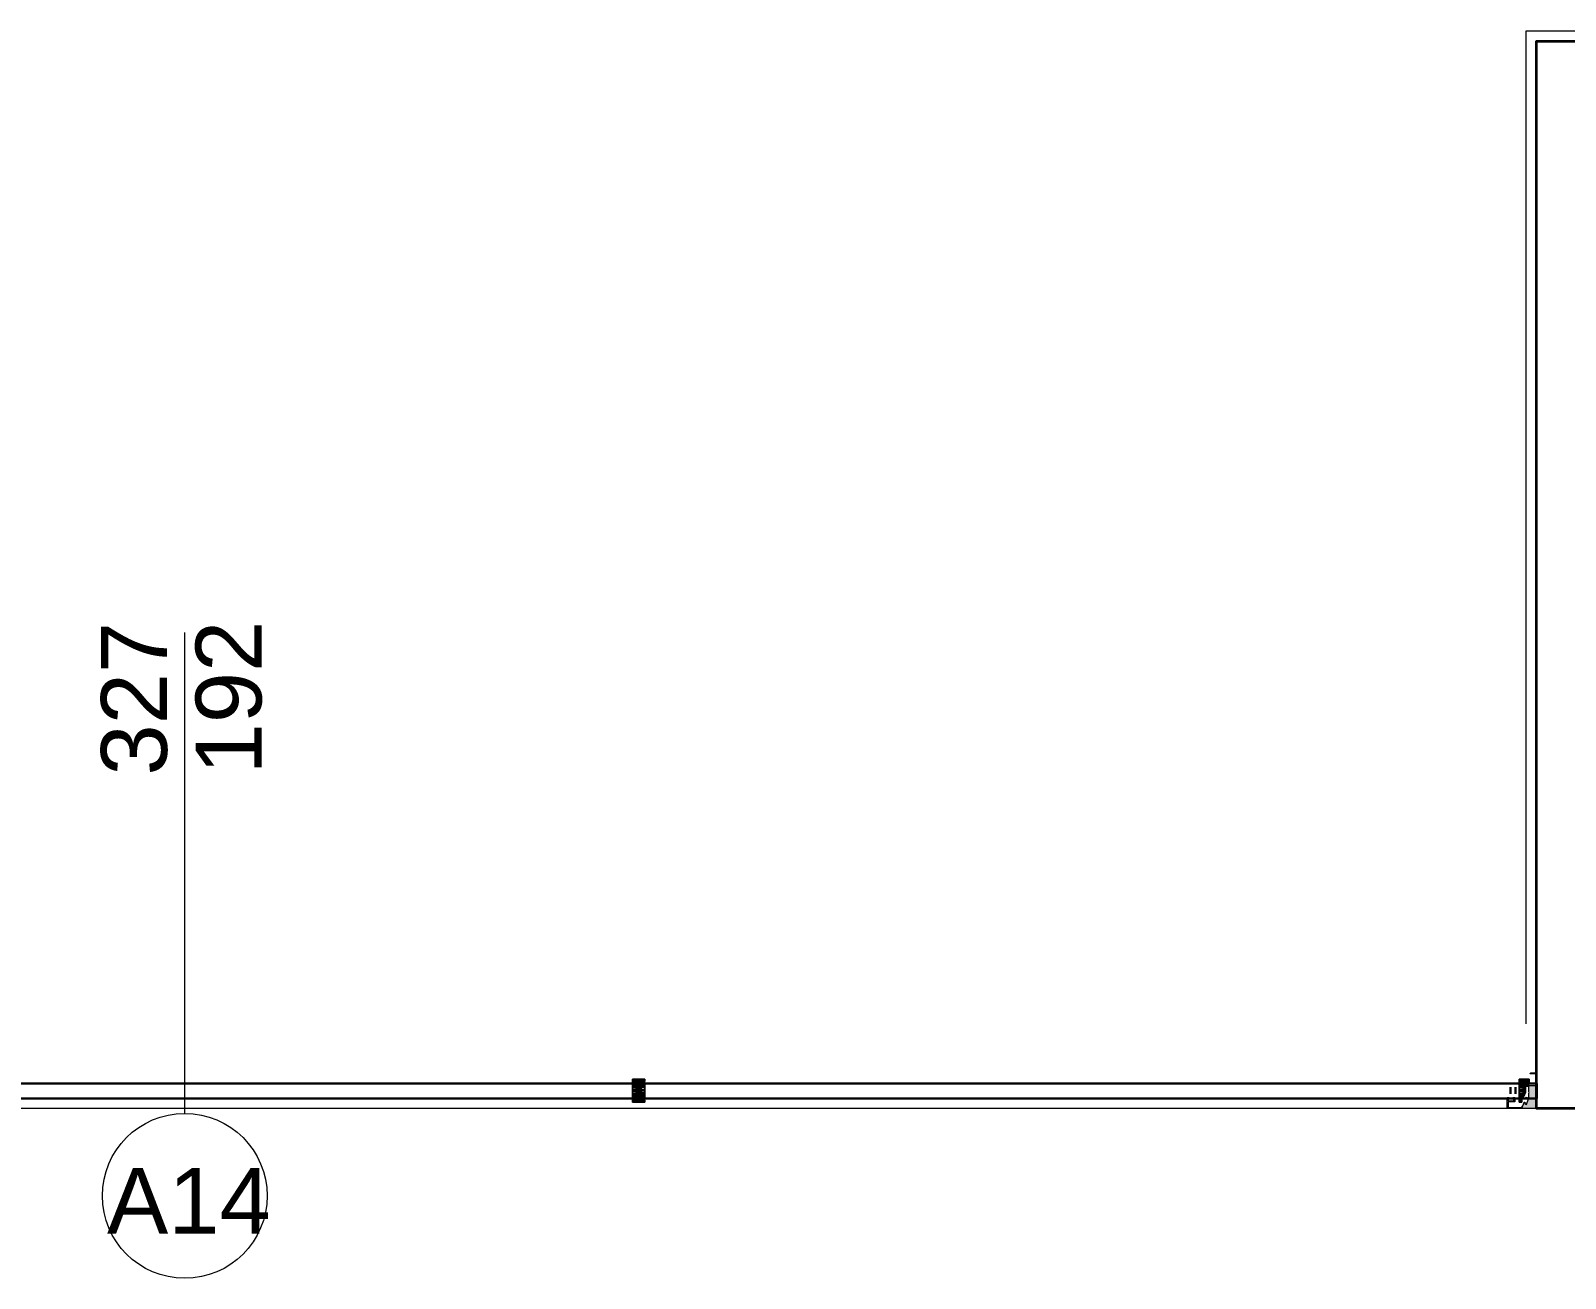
# Model space of a CAD drawing. Header units: centimetres. Extents: x 118932 to 154602, y -32682 to -23521.
# Drawn here: x 127402.1 to 127588.3, y -31179.4 to -31028.1 of the extents above; entities that cross this region are included whole.
import ezdxf

# ---------------------------------------------------------------- set-up
doc = ezdxf.new("R2010")
doc.units = ezdxf.units.CM
doc.header["$LTSCALE"] = 50
doc.header["$MEASUREMENT"] = 0
for name, color, linetype, lineweight, true_color in [('GEN_01_TA_Kolon', 7, 'Continuous', 35, 0xd05d28), ('GEN_02_TF_Pencere', 7, 'Continuous', 9, 0x6093ac), ('GEN_05_ML_Alçıpan_giydirme', 7, 'Continuous', 18, 0x7ebab5)]:
    doc.layers.add(name, color=color, linetype=linetype, lineweight=lineweight, true_color=true_color)
doc.styles.add('ARIAL', font='arial.ttf')

# ---------------------------------------------------------------- blocks, each defined once
blk = doc.blocks.new('LEVEL -1_B BLOK_GÖRÜNÜŞ')
at = {"layer": 'GEN_02_TF_Pencere', "elevation": 0}
blk.add_lwpolyline([(809.01, 318.93), (481.51, 318.93)], dxfattribs=at)
blk = doc.blocks.new('LEVEL -1_B BLOK_KOLON')
at = {"layer": 'GEN_01_TA_Kolon', "elevation": 0, "flags": 128}
blk.add_lwpolyline([(53476.91, 6332.74), (53451.91, 6332.74), (53451.91, 6462.21), (53476.91, 6462.21), (53476.91, 6332.74), (53451.91, 6332.74), (53451.91, 6462.21), (53476.91, 6462.21)], close=True, dxfattribs=at)
blk = doc.blocks.new('PP_Level-1_Bblok_YeniDuvarlar')
at = {"layer": 'GEN_05_ML_Alçıpan_giydirme', "elevation": 0}
blk.add_lwpolyline([(386.79, -475.97), (386.79, -355.5), (414.34, -355.5), (414.34, -476.02)], dxfattribs=at)
blk = doc.blocks.new('A14')
at = {"layer": 'GEN_02_TF_Pencere', "lineweight": 30}
h = blk.add_hatch(color=256, dxfattribs=at)
h.dxf.hatch_style = 1
h.paths.add_polyline_path([(53124.43, 6338.67, 0.414214), (53124.46, 6338.65), (53125.13, 6338.65, 0.394805), (53125.23, 6338.74, 0.433892), (53125.21, 6338.77), (53124.55, 6338.77), (53124.55, 6340.19), (53125.67, 6340.19, 1), (53125.67, 6340.31), (53125.38, 6340.31), (53125.38, 6340.94, 0.148069), (53125.38, 6340.95), (53125.33, 6341.02), (53125.38, 6341.09, 0.148069), (53125.38, 6341.1), (53125.38, 6341.69), (53125.71, 6341.58, 0.414214), (53125.74, 6341.59), (53125.81, 6341.78, 0.414214), (53125.79, 6341.83), (53125.73, 6341.85, 0.414214), (53125.7, 6341.84), (53125.66, 6341.72), (53125.42, 6341.81), (53125.65, 6342.47), (53125.89, 6342.38), (53125.85, 6342.26, 0.414214), (53125.87, 6342.23), (53125.92, 6342.21, 0.414214), (53125.97, 6342.24), (53126.12, 6342.66, -0.317603), (53126.36, 6342.83), (53127.9, 6342.83), (53127.9, 6342.15), (53127.11, 6342.15, 0.414214), (53127.08, 6342.12), (53127.08, 6341.67, 0.414214), (53127.11, 6341.65), (53127.31, 6341.65, 0.414214), (53127.35, 6341.69), (53127.35, 6341.74, 0.414214), (53127.33, 6341.77), (53127.2, 6341.77), (53127.2, 6342.03), (53127.9, 6342.03), (53127.9, 6341.77), (53127.78, 6341.77, 0.414214), (53127.75, 6341.74), (53127.75, 6341.69, 0.414214), (53127.79, 6341.65), (53128, 6341.65, 0.414214), (53128.02, 6341.67), (53128.02, 6342.85, 0.414214), (53127.92, 6342.95), (53126.26, 6342.95, 0.148069), (53126.25, 6342.94), (53126.18, 6342.9), (53126.11, 6342.94, 0.148069), (53126.1, 6342.95), (53124.46, 6342.95, 0.414214), (53124.43, 6342.92)])
for p, q in [((53124.41, 6341.74, 0), (53451.91, 6341.74, 0)), ((53124.41, 6339.94, 0), (53124.41, 6341.74, 0)), ((53451.91, 6339.94, 0), (53124.41, 6339.94, 0)), ((53126.99, 6340.39), (53126.99, 6341.19)), ((53127.59, 6340.39), (53127.59, 6341.19)), ((53127.59, 6340.39), (53127.59, 6341.19))]:
    blk.add_line(p, q, dxfattribs=at)
at = {"layer": 'GEN_02_TF_Pencere'}
for p, q in [((53126.51, 6342.2), (53126.51, 6339.4)), ((53232.68, 6342.2, 0), (53232.68, 6339.4, 0)), ((53234.18, 6342.2, 0), (53234.18, 6339.39, 0)), ((53288.51, 6343.57, 0), (53288.51, 6285.24, 0))]:
    blk.add_line(p, q, dxfattribs=at)
blk.add_lwpolyline([(53125.92, 6342.21), (53125.87, 6342.23, -0.414214), (53125.85, 6342.26), (53125.89, 6342.38), (53125.65, 6342.47), (53125.42, 6341.81), (53125.66, 6341.72), (53125.7, 6341.84, -0.414214), (53125.73, 6341.85), (53125.79, 6341.83, -0.414214), (53125.81, 6341.78), (53125.74, 6341.59, -0.414214), (53125.71, 6341.58), (53125.38, 6341.69), (53125.38, 6341.1, -0.148069), (53125.38, 6341.09), (53125.33, 6341.02), (53125.38, 6340.95, -0.148069), (53125.38, 6340.94), (53125.38, 6340.31), (53125.67, 6340.31, -1), (53125.67, 6340.19), (53124.55, 6340.19), (53124.55, 6338.77), (53125.21, 6338.77, -0.433892), (53125.23, 6338.74, -0.394805), (53125.13, 6338.65), (53124.46, 6338.65, -0.414214), (53124.43, 6338.67), (53124.43, 6342.92, -0.414214), (53124.46, 6342.95), (53126.1, 6342.95, -0.148069), (53126.11, 6342.94), (53126.18, 6342.9), (53126.25, 6342.94, -0.148069), (53126.26, 6342.95), (53127.92, 6342.95, -0.414214), (53128.02, 6342.85), (53128.02, 6341.67, -0.414214), (53128, 6341.65), (53127.79, 6341.65, -0.414214), (53127.75, 6341.69), (53127.75, 6341.74, -0.414214), (53127.78, 6341.77), (53127.9, 6341.77), (53127.9, 6342.03), (53127.2, 6342.03), (53127.2, 6341.77), (53127.33, 6341.77, -0.414214), (53127.35, 6341.74), (53127.35, 6341.69, -0.414214), (53127.31, 6341.65), (53127.11, 6341.65, -0.414214), (53127.08, 6341.67), (53127.08, 6342.12, -0.414214), (53127.11, 6342.15), (53127.9, 6342.15), (53127.9, 6342.83), (53126.36, 6342.83, 0.317603), (53126.12, 6342.66), (53125.97, 6342.24, -0.414214)], format="xyb", close=True, dxfattribs=at)
at = {"layer": 'GEN_02_TF_Pencere', "flags": 128}
for points in [[(53125.49, 6340.09), (53125.43, 6340.08), (53125.38, 6340.05), (53125.35, 6340), (53125.34, 6339.94), (53125.34, 6339.49), (53126.54, 6339.49), (53126.54, 6339.6), (53125.44, 6339.6), (53125.44, 6339.93), (53126.54, 6339.93), (53126.54, 6341.65), (53126.54, 6341.69), (53126.54, 6341.7), (53126.29, 6341.7), (53126.54, 6341.7), (53126.54, 6341.55), (53126.29, 6341.55), (53126.54, 6341.55), (53126.54, 6342.09), (53126.24, 6342.09)], [(53126.54, 6342), (53126.54, 6342.09), (53126.54, 6342.14), (53126.54, 6342.18), (53126.54, 6342.19), (53126.24, 6342.19), (53126.24, 6342.18), (53126.24, 6342.14), (53126.24, 6342.09), (53126.24, 6341.64), (53126.24, 6341.79), (53126.24, 6341.94), (53126.54, 6341.94), (53126.54, 6341.73), (53126.54, 6341.54), (53126.54, 6341.19), (53126.54, 6340.4), (53125.94, 6340.4), (53125.79, 6340.4), (53125.79, 6341.04)], [(53126.54, 6342.19), (53126.24, 6342.19)], [(53126.24, 6341.94), (53126.24, 6341.97), (53126.24, 6341.99), (53126.24, 6342.09), (53126.24, 6342.16), (53126.24, 6342.19), (53126.54, 6342.19), (53126.54, 6342.16), (53126.54, 6342.09), (53126.54, 6341.99), (53126.54, 6341.97), (53126.54, 6341.94)], [(53126.54, 6342.13), (53126.24, 6342.13)], [(53126.54, 6341.98), (53126.24, 6341.98)], [(53126.54, 6341.97), (53126.24, 6341.97)], [(53126.54, 6341.95), (53126.24, 6341.95)], [(53126.54, 6341.84), (53126.24, 6341.84)], [(53126.54, 6341.73), (53126.24, 6341.73)], [(53126.29, 6342), (53126.29, 6341.96), (53126.29, 6341.95), (53126.29, 6342.09), (53126.29, 6341.55), (53126.29, 6341.7), (53126.29, 6341.69), (53126.29, 6341.65)], [(53126.54, 6341.95), (53126.54, 6341.96), (53126.54, 6342), (53126.29, 6342), (53126.29, 6341.65)], [(53126.54, 6341.98), (53126.29, 6341.98)], [(53126.54, 6341.96), (53126.29, 6341.96)], [(53126.54, 6342.09), (53126.54, 6341.95)], [(53126.54, 6339.66), (53125.34, 6339.66), (53125.34, 6339.8), (53125.34, 6339.94), (53125.34, 6339.97), (53125.35, 6340), (53125.38, 6340.05), (53125.38, 6340.05)], [(53126.54, 6340.05), (53126.54, 6339.85), (53126.54, 6339.66), (53126.54, 6339.62), (53126.54, 6339.6), (53126.54, 6339.5), (53126.54, 6339.43), (53126.54, 6339.39), (53125.34, 6339.39), (53125.34, 6339.43), (53125.34, 6339.5), (53125.34, 6339.6)], [(53125.34, 6339.49), (53125.34, 6339.44), (53125.34, 6339.41), (53125.34, 6339.39), (53126.54, 6339.39), (53126.54, 6339.41), (53126.54, 6339.44), (53126.54, 6339.49), (53126.54, 6339.65), (53125.44, 6339.65), (53126.54, 6339.65), (53126.54, 6339.63), (53126.54, 6339.6), (53125.44, 6339.6), (53125.44, 6339.63), (53125.44, 6339.65), (53125.44, 6339.49), (53125.44, 6340.03)], [(53126.54, 6339.95), (53125.34, 6339.95)], [(53125.94, 6340.4), (53126.54, 6340.4), (53126.54, 6340.05), (53125.38, 6340.05), (53125.4, 6340.07), (53125.43, 6340.08), (53125.46, 6340.09), (53125.49, 6340.09)], [(53126.54, 6339.49), (53126.54, 6340.03), (53125.44, 6340.03)], [(53125.44, 6339.93), (53125.44, 6339.9), (53125.44, 6339.88)], [(53126.54, 6339.92), (53125.44, 6339.92)], [(53126.54, 6339.9), (53125.44, 6339.9)], [(53126.54, 6339.89), (53125.44, 6339.89)], [(53126.54, 6340.14), (53125.74, 6340.14)], [(53126.54, 6340.4), (53125.94, 6340.4), (53125.79, 6340.4), (53125.79, 6340.25), (53125.79, 6341.04), (53125.99, 6341.5)], [(53125.79, 6341.04), (53125.86, 6341.19)], [(53125.79, 6340.44), (53126.09, 6340.44)], [(53126.54, 6340.31), (53125.79, 6340.31)], [(53126.54, 6340.23), (53125.79, 6340.23)], [(53125.83, 6341.14), (53126.09, 6341.14)], [(53125.94, 6341.19), (53126.54, 6341.19), (53125.94, 6341.19), (53125.86, 6341.19), (53125.92, 6341.35), (53125.99, 6341.5)], [(53126.54, 6341.28), (53125.89, 6341.28)], [(53126.54, 6341.37), (53125.93, 6341.37)], [(53126.54, 6341.45), (53125.97, 6341.45)], [(53126.09, 6340.97), (53126.09, 6340.96), (53126.09, 6340.92), (53126.09, 6340.86), (53126.09, 6340.8), (53126.09, 6340.73), (53126.09, 6340.67), (53126.09, 6340.63), (53126.09, 6340.62), (53126.54, 6340.62)], [(53126.09, 6340.63), (53126.09, 6340.67), (53126.09, 6340.73), (53126.09, 6340.8), (53126.09, 6340.86), (53126.09, 6340.92), (53126.09, 6340.96), (53126.09, 6340.97), (53126.54, 6340.97)], [(53126.54, 6341.54), (53126.19, 6341.54)], [(53126.54, 6341.64), (53126.24, 6341.64)], [(53126.54, 6341.7), (53126.29, 6341.7)], [(53126.54, 6341.69), (53126.29, 6341.69)], [(53126.54, 6341.67), (53126.29, 6341.67)], [(53126.54, 6339.88), (53126.54, 6339.9), (53126.54, 6339.93)], [(53126.54, 6339.85), (53125.34, 6339.85)], [(53126.54, 6339.75), (53125.34, 6339.75)], [(53125.34, 6339.6), (53125.34, 6339.62), (53125.34, 6339.66)], [(53126.54, 6339.64), (53125.34, 6339.64)], [(53126.54, 6339.62), (53125.34, 6339.62)], [(53126.54, 6339.61), (53125.34, 6339.61)], [(53126.54, 6339.5), (53125.34, 6339.5)], [(53126.54, 6339.46), (53125.34, 6339.46)], [(53126.54, 6339.43), (53125.34, 6339.43)], [(53126.54, 6339.42), (53125.34, 6339.42)], [(53126.54, 6339.4), (53125.34, 6339.4)], [(53126.54, 6339.64), (53125.44, 6339.64)], [(53126.54, 6339.63), (53125.44, 6339.63)], [(53126.54, 6339.62), (53125.44, 6339.62)]]:
    blk.add_lwpolyline(points, dxfattribs=at)
for points in [[(53126.24, 6342.19), (53126.54, 6342.19)], [(53126.24, 6342.16), (53126.54, 6342.16)], [(53126.24, 6342.09), (53126.54, 6342.09)], [(53126.24, 6341.99), (53126.54, 6341.99)], [(53126.29, 6342.09), (53126.54, 6342.09)], [(53126.29, 6341.95), (53126.54, 6341.95)], [(53126.29, 6341.95), (53126.54, 6341.95)], [(53125.44, 6339.88), (53125.44, 6340.03), (53126.54, 6340.03), (53126.54, 6339.88)], [(53125.44, 6339.88), (53126.54, 6339.88)], [(53125.49, 6340.09), (53125.64, 6340.09)], [(53125.64, 6340.09), (53125.67, 6340.1), (53125.7, 6340.1), (53125.75, 6340.14), (53125.78, 6340.19), (53125.79, 6340.25), (53125.78, 6340.19), (53125.75, 6340.14), (53125.7, 6340.1)], [(53125.79, 6341.04), (53125.81, 6341.1), (53125.83, 6341.13), (53125.83, 6341.14), (53125.83, 6341.13), (53125.81, 6341.1), (53125.79, 6341.04)], [(53125.79, 6341.04), (53125.79, 6340.96), (53125.79, 6340.85), (53125.79, 6340.74), (53125.79, 6340.64), (53125.79, 6340.55), (53125.79, 6340.48), (53125.79, 6340.45), (53125.79, 6340.48), (53125.79, 6340.55), (53125.79, 6340.64), (53125.79, 6340.74), (53125.79, 6340.85), (53125.79, 6340.96)], [(53126.09, 6340.8), (53125.79, 6340.8)], [(53125.94, 6341.19), (53125.94, 6340.4), (53125.94, 6341.19)], [(53125.99, 6341.5), (53126.09, 6341.5)], [(53126.19, 6341.54), (53126.2, 6341.54), (53126.23, 6341.59), (53126.24, 6341.62), (53126.24, 6341.64), (53126.23, 6341.59), (53126.2, 6341.54), (53126.15, 6341.51), (53126.09, 6341.5), (53126.12, 6341.5), (53126.15, 6341.51), (53126.17, 6341.52)], [(53126.09, 6341.14), (53126.09, 6341.13), (53126.09, 6341.08), (53126.09, 6341), (53126.09, 6340.9), (53126.09, 6340.8), (53126.09, 6340.68), (53126.09, 6340.59), (53126.09, 6340.51), (53126.09, 6340.46), (53126.09, 6340.44), (53126.09, 6340.46), (53126.09, 6340.51), (53126.09, 6340.59), (53126.09, 6340.68), (53126.09, 6340.8), (53126.09, 6340.9), (53126.09, 6341), (53126.09, 6341.08), (53126.09, 6341.13), (53126.09, 6341.14)], [(53126.54, 6340.8), (53126.09, 6340.8)], [(53126.29, 6341.65), (53126.54, 6341.65)], [(53126.54, 6340.62), (53126.54, 6340.63), (53126.54, 6340.67), (53126.54, 6340.73), (53126.54, 6340.8), (53126.54, 6340.86), (53126.54, 6340.92), (53126.54, 6340.96), (53126.54, 6340.97), (53126.54, 6340.96), (53126.54, 6340.92), (53126.54, 6340.86), (53126.54, 6340.8), (53126.54, 6340.73), (53126.54, 6340.67), (53126.54, 6340.63), (53126.54, 6340.62)], [(53125.34, 6339.66), (53126.54, 6339.66)], [(53125.34, 6339.6), (53126.54, 6339.6)], [(53125.34, 6339.39), (53126.54, 6339.39)], [(53125.44, 6339.49), (53126.54, 6339.49)]]:
    blk.add_lwpolyline(points, close=True, dxfattribs=at)
at = {"layer": 'GEN_02_TF_Pencere', "elevation": 0, "flags": 128}
for points in [[(53232.67, 6342.09), (53232.67, 6342.14), (53232.67, 6342.18), (53232.67, 6342.19), (53232.97, 6342.19), (53232.97, 6342.18), (53232.97, 6342.14), (53232.97, 6342.09), (53232.97, 6341.64), (53232.97, 6341.78), (53232.97, 6341.93), (53232.67, 6341.93), (53232.67, 6341.73), (53232.67, 6341.53), (53232.67, 6341.19), (53232.67, 6340.39), (53233.27, 6340.39), (53233.42, 6340.39), (53233.42, 6341.04), (53233.36, 6341.19)], [(53232.67, 6341.98), (53232.67, 6342.09), (53232.67, 6342.16), (53232.67, 6342.19), (53232.97, 6342.19), (53232.97, 6342.16), (53232.97, 6342.09), (53232.97, 6341.98), (53232.97, 6341.97), (53232.97, 6341.93)], [(53232.67, 6342.18), (53232.97, 6342.18)], [(53232.67, 6342.16), (53232.97, 6342.16)], [(53232.67, 6342.16), (53232.97, 6342.16)], [(53232.67, 6342.13), (53232.97, 6342.13)], [(53233.73, 6340.09), (53233.78, 6340.08), (53233.83, 6340.05), (53233.86, 6340), (53233.87, 6339.94), (53233.87, 6339.49), (53232.67, 6339.49), (53232.67, 6339.6), (53233.77, 6339.6), (53233.77, 6339.93), (53232.67, 6339.93), (53232.67, 6341.65), (53232.92, 6341.65), (53232.92, 6341.99), (53232.67, 6341.99), (53232.67, 6342.09)], [(53232.67, 6342.09), (53232.97, 6342.09)], [(53232.67, 6341.98), (53232.97, 6341.98)], [(53232.67, 6341.97), (53232.92, 6341.97)], [(53232.67, 6341.97), (53232.97, 6341.97)], [(53232.67, 6341.96), (53232.92, 6341.96)], [(53232.97, 6341.95), (53232.67, 6341.95), (53232.92, 6341.95)], [(53232.67, 6341.83), (53232.97, 6341.83)], [(53232.67, 6341.73), (53232.97, 6341.73)], [(53232.92, 6341.99), (53232.92, 6341.96), (53232.92, 6341.94)], [(53232.97, 6342.09), (53232.97, 6342.14), (53232.97, 6342.18), (53232.97, 6342.19), (53234.17, 6342.19), (53234.17, 6342.18), (53234.17, 6342.14), (53234.17, 6342.09)], [(53234.17, 6342.19), (53232.97, 6342.19)], [(53234.17, 6341.98), (53234.17, 6342.09), (53234.17, 6342.16), (53234.17, 6342.19), (53234.17, 6342.19), (53232.97, 6342.19), (53232.97, 6342.19), (53232.97, 6342.16), (53232.97, 6342.09), (53232.97, 6341.98), (53232.97, 6341.97), (53232.97, 6341.93), (53232.97, 6341.78), (53232.97, 6341.64), (53232.98, 6341.61), (53232.98, 6341.58), (53233.02, 6341.54), (53233.02, 6341.53)], [(53234.17, 6342.19), (53232.97, 6342.19)], [(53234.17, 6342.18), (53232.97, 6342.18)], [(53234.17, 6342.16), (53232.97, 6342.16)], [(53234.17, 6342.16), (53232.97, 6342.16)], [(53234.17, 6342.13), (53232.97, 6342.13)], [(53233.13, 6341.49), (53233.06, 6341.5), (53233.02, 6341.54), (53232.98, 6341.58), (53232.97, 6341.64), (53232.97, 6342.09), (53234.17, 6342.09), (53234.17, 6341.99), (53233.07, 6341.99), (53233.07, 6341.65), (53234.17, 6341.65), (53234.17, 6339.93), (53233.92, 6339.93), (53233.92, 6339.6), (53234.17, 6339.6), (53234.17, 6339.49), (53233.87, 6339.49)], [(53234.17, 6342.09), (53232.97, 6342.09)], [(53234.17, 6341.98), (53232.97, 6341.98)], [(53234.17, 6341.97), (53232.97, 6341.97)], [(53234.17, 6341.95), (53232.97, 6341.95)], [(53233.57, 6340.39), (53234.17, 6340.39), (53233.57, 6340.39), (53233.49, 6340.39), (53233.56, 6340.24), (53233.62, 6340.09), (53233.73, 6340.09), (53233.62, 6340.09), (53233.42, 6340.54), (53233.42, 6341.34), (53233.42, 6341.19), (53233.57, 6341.19), (53234.17, 6341.19), (53234.17, 6341.53), (53234.17, 6341.73), (53234.17, 6341.93), (53232.97, 6341.93)], [(53234.17, 6341.83), (53232.97, 6341.83)], [(53234.17, 6341.73), (53232.97, 6341.73)], [(53234.17, 6341.7), (53234.17, 6341.55), (53233.07, 6341.55), (53234.17, 6341.55), (53234.17, 6342.09), (53233.07, 6342.09), (53234.17, 6342.09), (53234.17, 6341.94), (53233.07, 6341.94), (53234.17, 6341.94), (53234.17, 6341.96), (53234.17, 6341.99), (53233.07, 6341.99), (53233.07, 6341.96), (53233.07, 6341.94), (53233.07, 6342.09), (53233.07, 6341.55), (53233.07, 6341.7), (53233.07, 6341.69), (53233.07, 6341.65)], [(53234.17, 6341.97), (53233.07, 6341.97)], [(53234.17, 6341.96), (53233.07, 6341.96)], [(53234.17, 6341.95), (53233.07, 6341.95)], [(53232.92, 6341.7), (53232.92, 6341.68), (53232.92, 6341.65), (53232.67, 6341.65), (53232.67, 6341.68), (53232.67, 6341.7)], [(53232.67, 6341.68), (53232.92, 6341.68)], [(53232.67, 6341.67), (53232.92, 6341.67)], [(53232.67, 6341.63), (53232.97, 6341.63)], [(53232.67, 6341.53), (53233.02, 6341.53)], [(53233.27, 6341.19), (53232.67, 6341.19), (53233.27, 6341.19), (53233.36, 6341.19), (53233.29, 6341.34), (53233.22, 6341.49), (53233.13, 6341.49), (53233.22, 6341.49), (53233.42, 6341.04), (53233.42, 6340.24), (53233.42, 6340.39), (53233.27, 6340.39), (53232.67, 6340.39), (53232.67, 6340.05), (53232.67, 6339.85), (53232.67, 6339.65), (53233.87, 6339.65)], [(53232.67, 6341.45), (53233.24, 6341.45)], [(53232.67, 6341.36), (53233.28, 6341.36)], [(53232.67, 6341.28), (53233.32, 6341.28)], [(53233.13, 6340.97), (53233.13, 6340.95), (53233.13, 6340.92), (53233.13, 6340.86), (53233.13, 6340.79), (53233.13, 6340.73), (53233.13, 6340.67), (53233.13, 6340.63), (53233.13, 6340.61), (53232.67, 6340.61)], [(53233.13, 6340.63), (53233.13, 6340.67), (53233.13, 6340.73), (53233.13, 6340.79), (53233.13, 6340.86), (53233.13, 6340.92), (53233.13, 6340.95), (53233.13, 6340.97), (53232.67, 6340.97)], [(53232.67, 6340.39), (53233.27, 6340.39)], [(53232.67, 6340.31), (53233.42, 6340.31)], [(53232.67, 6340.22), (53233.42, 6340.22)], [(53232.67, 6340.13), (53233.47, 6340.13)], [(53232.67, 6340.05), (53233.83, 6340.05), (53233.81, 6340.07), (53233.78, 6340.08), (53233.75, 6340.09), (53233.73, 6340.09)], [(53232.67, 6339.95), (53233.87, 6339.95)], [(53232.67, 6339.91), (53233.77, 6339.91)], [(53232.67, 6339.9), (53233.77, 6339.9)], [(53232.67, 6339.89), (53233.77, 6339.89)], [(53234.17, 6341.63), (53232.97, 6341.63)], [(53234.17, 6341.53), (53233.02, 6341.53), (53233.04, 6341.52), (53233.06, 6341.5), (53233.09, 6341.49), (53233.13, 6341.49)], [(53234.17, 6341.69), (53233.07, 6341.69)], [(53234.17, 6341.67), (53233.07, 6341.67)], [(53233.13, 6341.14), (53233.13, 6341.12), (53233.13, 6341.07), (53233.13, 6341), (53233.13, 6340.9), (53233.13, 6340.79), (53233.13, 6340.68), (53233.13, 6340.58), (53233.13, 6340.51), (53233.13, 6340.46), (53233.13, 6340.44), (53233.42, 6340.44)], [(53233.13, 6340.46), (53233.13, 6340.51), (53233.13, 6340.58), (53233.13, 6340.68), (53233.13, 6340.79), (53233.13, 6340.9), (53233.13, 6341), (53233.13, 6341.07), (53233.13, 6341.12), (53233.13, 6341.14), (53233.38, 6341.14)], [(53234.17, 6341.45), (53233.38, 6341.45)], [(53234.17, 6341.36), (53233.42, 6341.36)], [(53234.17, 6341.28), (53233.42, 6341.28)], [(53234.17, 6339.49), (53234.17, 6339.44), (53234.17, 6339.41), (53234.17, 6339.39), (53233.87, 6339.39), (53233.87, 6339.41), (53233.87, 6339.44), (53233.87, 6339.49), (53233.87, 6339.94), (53233.87, 6339.8), (53233.87, 6339.65), (53234.17, 6339.65), (53234.17, 6339.85), (53234.17, 6340.05), (53234.17, 6340.39), (53234.17, 6341.19), (53233.57, 6341.19), (53233.42, 6341.19), (53233.42, 6340.54), (53233.49, 6340.39)], [(53233.73, 6340.44), (53233.73, 6340.46), (53233.73, 6340.51), (53233.73, 6340.59), (53233.73, 6340.68), (53233.73, 6340.79), (53233.73, 6340.9), (53233.73, 6341), (53233.73, 6341.07), (53233.73, 6341.12), (53233.73, 6341.14), (53233.42, 6341.14)], [(53233.73, 6341.12), (53233.73, 6341.07), (53233.73, 6341), (53233.73, 6340.9), (53233.73, 6340.79), (53233.73, 6340.68), (53233.73, 6340.59), (53233.73, 6340.51), (53233.73, 6340.46), (53233.73, 6340.44), (53233.47, 6340.44)], [(53234.17, 6340.31), (53233.53, 6340.31)], [(53234.17, 6341.19), (53233.57, 6341.19)], [(53234.17, 6340.22), (53233.57, 6340.22)], [(53234.17, 6340.13), (53233.6, 6340.13)], [(53233.73, 6340.62), (53233.73, 6340.63), (53233.73, 6340.67), (53233.73, 6340.73), (53233.73, 6340.79), (53233.73, 6340.86), (53233.73, 6340.92), (53233.73, 6340.95), (53233.73, 6340.97), (53234.17, 6340.97)], [(53233.73, 6340.95), (53233.73, 6340.92), (53233.73, 6340.86), (53233.73, 6340.79), (53233.73, 6340.73), (53233.73, 6340.67), (53233.73, 6340.63), (53233.73, 6340.62), (53234.17, 6340.62)], [(53233.77, 6339.93), (53233.77, 6339.9), (53233.77, 6339.88)], [(53234.17, 6340.05), (53233.83, 6340.05)], [(53233.87, 6339.39), (53233.87, 6339.43), (53233.87, 6339.49), (53233.87, 6339.6), (53233.87, 6339.62), (53233.87, 6339.65), (53233.87, 6339.8), (53233.87, 6339.94), (53233.87, 6339.97), (53233.86, 6340), (53233.83, 6340.05), (53233.83, 6340.05)], [(53234.17, 6339.95), (53233.87, 6339.95)], [(53234.17, 6339.91), (53233.92, 6339.91)], [(53234.17, 6339.9), (53233.92, 6339.9)], [(53234.17, 6339.89), (53233.92, 6339.89)], [(53232.67, 6339.85), (53233.87, 6339.85)], [(53232.67, 6339.75), (53233.87, 6339.75)], [(53233.77, 6339.64), (53233.77, 6339.63), (53233.77, 6339.6), (53232.67, 6339.6), (53232.67, 6339.63), (53232.67, 6339.64)], [(53232.67, 6339.64), (53233.87, 6339.64)], [(53232.67, 6339.63), (53233.77, 6339.63)], [(53232.67, 6339.62), (53233.87, 6339.62)], [(53232.67, 6339.61), (53233.77, 6339.61)], [(53232.67, 6339.61), (53233.87, 6339.61)], [(53232.67, 6339.6), (53232.67, 6339.49), (53232.67, 6339.43), (53232.67, 6339.39), (53233.87, 6339.39)], [(53232.67, 6339.45), (53233.87, 6339.45)], [(53232.67, 6339.43), (53233.87, 6339.43)], [(53232.67, 6339.42), (53233.87, 6339.42)], [(53232.67, 6339.4), (53233.87, 6339.4)], [(53234.17, 6339.85), (53233.87, 6339.85)], [(53234.17, 6339.75), (53233.87, 6339.75)], [(53234.17, 6339.6), (53234.17, 6339.49), (53234.17, 6339.43), (53234.17, 6339.39), (53233.87, 6339.39), (53233.87, 6339.43), (53233.87, 6339.49), (53233.87, 6339.6), (53233.87, 6339.62), (53233.87, 6339.65)], [(53234.17, 6339.64), (53233.87, 6339.64)], [(53234.17, 6339.62), (53233.87, 6339.62)], [(53234.17, 6339.61), (53233.87, 6339.61)], [(53234.17, 6339.45), (53233.87, 6339.45)], [(53234.17, 6339.43), (53233.87, 6339.43)], [(53234.17, 6339.42), (53233.87, 6339.42)], [(53234.17, 6339.4), (53233.87, 6339.4)], [(53233.92, 6339.6), (53233.92, 6339.63), (53233.92, 6339.65)], [(53234.17, 6339.64), (53233.92, 6339.64)], [(53234.17, 6339.63), (53233.92, 6339.63)], [(53234.17, 6339.61), (53233.92, 6339.61)]]:
    blk.add_lwpolyline(points, dxfattribs=at)
for points in [[(53232.97, 6342.19), (53232.67, 6342.19)], [(53232.97, 6342.09), (53232.67, 6342.09)], [(53232.92, 6341.55), (53232.67, 6341.55), (53232.67, 6341.7), (53232.92, 6341.7), (53232.92, 6341.55), (53232.92, 6342.09), (53232.92, 6341.94), (53232.67, 6341.94), (53232.67, 6342.09), (53232.92, 6342.09), (53232.67, 6342.09), (53232.67, 6341.55)], [(53232.97, 6341.98), (53232.67, 6341.98)], [(53232.92, 6341.94), (53232.67, 6341.94)], [(53232.97, 6341.98), (53234.17, 6341.98)], [(53232.97, 6341.93), (53234.17, 6341.93)], [(53232.92, 6341.7), (53232.67, 6341.7)], [(53232.67, 6340.79), (53233.13, 6340.79)], [(53233.87, 6339.39), (53232.67, 6339.39), (53232.67, 6339.41), (53232.67, 6339.44), (53232.67, 6339.49), (53233.77, 6339.49), (53232.67, 6339.49), (53232.67, 6339.64), (53233.77, 6339.64), (53233.77, 6339.49), (53233.77, 6340.03), (53233.77, 6339.88), (53232.67, 6339.88), (53232.67, 6340.03), (53233.77, 6340.03), (53232.67, 6340.03), (53232.67, 6339.49), (53233.87, 6339.49), (53233.87, 6339.44), (53233.87, 6339.41)], [(53233.77, 6339.88), (53232.67, 6339.88)], [(53233.13, 6341.49), (53233.09, 6341.49), (53233.06, 6341.5), (53233.04, 6341.52), (53233.02, 6341.53), (53232.98, 6341.58), (53232.97, 6341.61), (53232.97, 6341.64), (53232.98, 6341.58), (53233.02, 6341.53), (53233.06, 6341.5)], [(53233.07, 6341.7), (53234.17, 6341.7)], [(53233.07, 6341.7), (53234.17, 6341.7)], [(53233.13, 6341.49), (53233.27, 6341.49)], [(53233.13, 6340.79), (53233.42, 6340.79)], [(53233.27, 6341.49), (53233.3, 6341.49), (53233.33, 6341.48), (53233.38, 6341.45), (53233.41, 6341.4), (53233.42, 6341.34), (53233.41, 6341.4), (53233.38, 6341.45), (53233.33, 6341.48)], [(53233.27, 6341.19), (53233.27, 6340.39), (53233.27, 6341.19)], [(53233.42, 6341.04), (53233.4, 6341.09), (53233.38, 6341.13), (53233.38, 6341.14), (53233.38, 6341.13), (53233.4, 6341.09), (53233.42, 6341.04)], [(53233.42, 6340.54), (53233.42, 6340.63), (53233.42, 6340.74), (53233.42, 6340.85), (53233.42, 6340.95), (53233.42, 6341.04), (53233.42, 6341.1), (53233.42, 6341.14), (53233.42, 6341.1), (53233.42, 6341.04), (53233.42, 6340.95), (53233.42, 6340.85), (53233.42, 6340.74), (53233.42, 6340.63)], [(53233.42, 6341.04), (53233.42, 6340.95), (53233.42, 6340.85), (53233.42, 6340.74), (53233.42, 6340.63), (53233.42, 6340.54), (53233.42, 6340.48), (53233.42, 6340.45), (53233.42, 6340.48), (53233.42, 6340.54), (53233.42, 6340.63), (53233.42, 6340.74), (53233.42, 6340.85), (53233.42, 6340.95)], [(53233.73, 6340.79), (53233.42, 6340.79)], [(53233.42, 6340.54), (53233.45, 6340.49), (53233.46, 6340.45), (53233.47, 6340.44), (53233.46, 6340.45), (53233.45, 6340.49), (53233.42, 6340.54)], [(53233.57, 6340.09), (53233.54, 6340.09), (53233.51, 6340.1), (53233.47, 6340.13), (53233.43, 6340.19), (53233.42, 6340.24), (53233.43, 6340.19), (53233.47, 6340.13), (53233.51, 6340.1)], [(53233.57, 6340.39), (53233.57, 6341.19), (53233.57, 6340.39)], [(53233.73, 6340.09), (53233.57, 6340.09)], [(53234.17, 6340.79), (53233.73, 6340.79)], [(53233.73, 6340.09), (53233.75, 6340.09), (53233.78, 6340.08), (53233.81, 6340.07), (53233.83, 6340.05), (53233.83, 6340.05), (53233.86, 6340), (53233.87, 6339.97), (53233.87, 6339.94), (53233.86, 6340), (53233.83, 6340.05), (53233.78, 6340.08)], [(53234.17, 6339.88), (53234.17, 6339.9), (53234.17, 6339.93), (53233.92, 6339.93), (53233.92, 6339.9), (53233.92, 6339.88), (53233.92, 6340.03), (53233.92, 6339.49), (53233.92, 6339.65), (53234.17, 6339.65), (53234.17, 6339.49), (53233.92, 6339.49), (53234.17, 6339.49), (53234.17, 6340.03), (53233.92, 6340.03), (53234.17, 6340.03), (53234.17, 6339.88), (53233.92, 6339.88)], [(53233.87, 6339.65), (53232.67, 6339.65)], [(53233.77, 6339.64), (53232.67, 6339.64)], [(53233.87, 6339.6), (53232.67, 6339.6)], [(53233.87, 6339.39), (53232.67, 6339.39)], [(53233.87, 6339.6), (53234.17, 6339.6)], [(53233.87, 6339.49), (53234.17, 6339.49)], [(53233.87, 6339.39), (53234.17, 6339.39)], [(53233.92, 6339.65), (53234.17, 6339.65)]]:
    blk.add_lwpolyline(points, close=True, dxfattribs=at)
at = {"layer": 'GEN_02_TF_Pencere'}
blk.add_circle((53288.51, 6353.57, 0), 10, dxfattribs=at)
at = {"layer": 'GEN_02_TF_Pencere', "lineweight": 30, "transparency": 33554687, "style": 'ARIAL'}
for s, rotation, p in [('A14', 180, (53297.95, 6358.17, 0)), ('192', 270, (53279.19, 6302.44, 0)), ('327', 270, (53290.67, 6302.58, 0))]:
    blk.add_text(s, height=8, rotation=rotation, dxfattribs=at).set_placement(p)
blk = doc.blocks.new('DOGRAMA LEVEL -1 B BLOK')
at = {"rotation": 180}
blk.add_blockref('A14', (52036.91, 6052.14, 0), dxfattribs=at)

msp = doc.modelspace()

# ---------------------------------------------------------------- block references
for name, p in [('LEVEL -1_B BLOK_KOLON', (74132.92, -37491.52)), ('LEVEL -1_B BLOK_GÖRÜNÜŞ', (126775.81, -31477.71)), ('PP_Level-1_Bblok_YeniDuvarlar', (127196.78, -30672.55, 0)), ('DOGRAMA LEVEL -1 B BLOK', (128672.37, -30867.97))]:
    msp.add_blockref(name, p)

doc.saveas('drawing.dxf')
